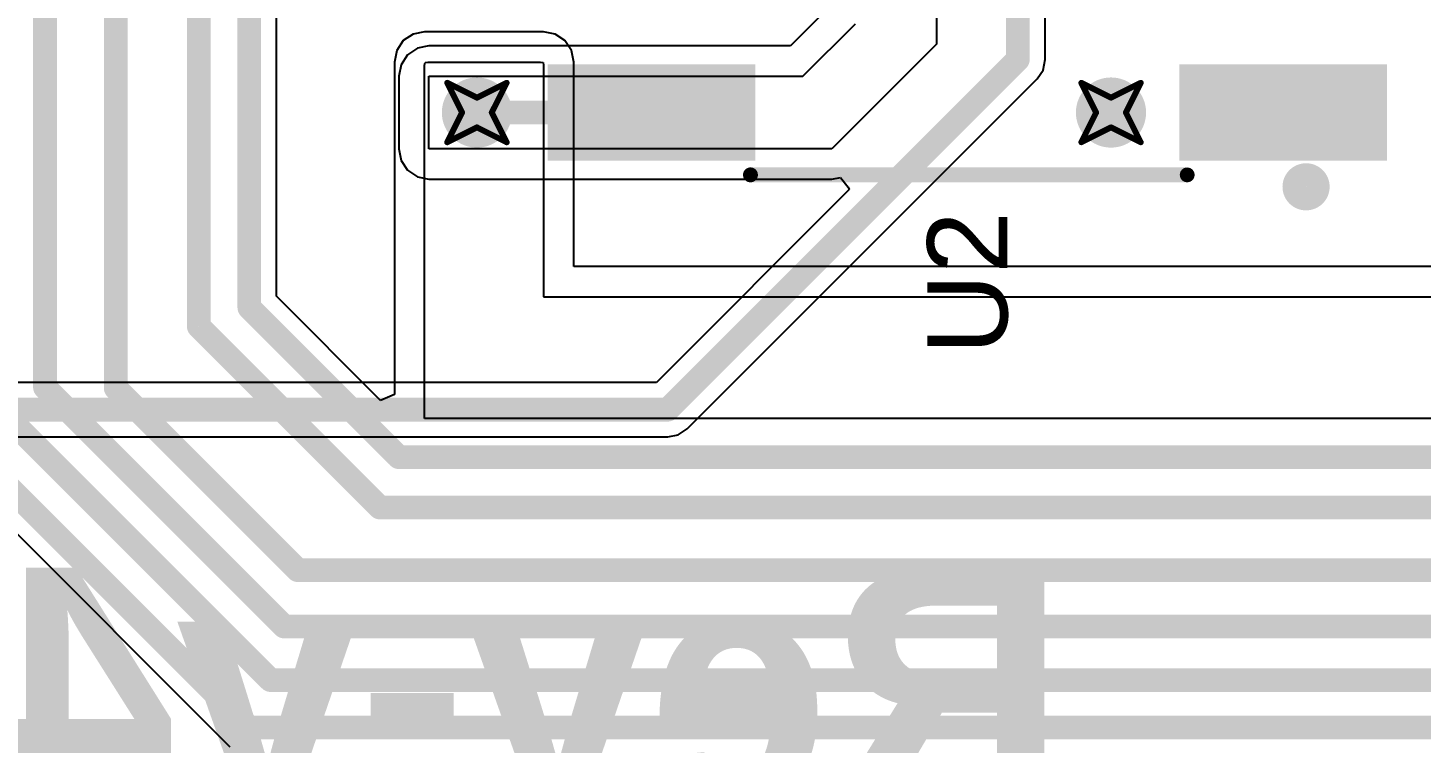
# Model space of a CAD drawing. Header units: inches. Extents: x -6 to 328, y -12 to 81.
# Drawn here: x 10.71 to 22.62, y -4.81 to 1.31 of the extents above; entities that cross this region are included whole.
import ezdxf

# ---------------------------------------------------------------- set-up
doc = ezdxf.new("R2010")
doc.units = ezdxf.units.IN
for name, color, linetype in [('Bottom Layer', 5, 'Continuous'), ('Bottom Overlay', 54, 'Continuous'), ('Drill Drawing', 1, 'Continuous'), ('Top Layer', 1, 'Continuous'), ('Top Overlay', 2, 'Continuous'), ('Top Paste', 8, 'Continuous'), ('Top Solder', 216, 'Continuous'), ('Via Holes', 16, 'Continuous')]:
    doc.layers.add(name, color=color, linetype=linetype)
doc.styles.add('Arial', font='', dxfattribs={"height": 0.2})
doc.styles.add('Arial_Bold', font='', dxfattribs={"height": 0.2})
doc.styles.get('Arial').set_extended_font_data('Arial')
doc.styles.get('Arial_Bold').set_extended_font_data('Arial', bold=True)

# ---------------------------------------------------------------- blocks, each defined once
blk = doc.blocks.new('CAT24C256WI_GT3_8')
at = {"layer": 'Top Layer'}
for points in [[(-3.485, 2.215), (-1.915, 2.215), (-1.915, 1.595), (-3.485, 1.595)], [(1.915, 2.215), (3.485, 2.215), (3.485, 1.595), (1.915, 1.595)], [(-3.485, 0.945), (-1.915, 0.945), (-1.915, 0.325), (-3.485, 0.325)], [(1.915, 0.945), (3.485, 0.945), (3.485, 0.325), (1.915, 0.325)], [(-3.485, -0.325), (-1.915, -0.325), (-1.915, -0.945), (-3.485, -0.945)], [(1.915, -0.325), (3.485, -0.325), (3.485, -0.945), (1.915, -0.945)], [(-3.485, -1.595), (-1.915, -1.595), (-1.915, -2.215), (-3.485, -2.215)], [(1.915, -1.595), (3.485, -1.595), (3.485, -2.215), (1.915, -2.215)]]:
    blk.add_hatch(color=1, dxfattribs=at).paths.add_polyline_path(points)
at = {"layer": 'Top Paste'}
for points in [[(-3.485, 2.215), (-1.915, 2.215), (-1.915, 1.595), (-3.485, 1.595)], [(1.915, 2.215), (3.485, 2.215), (3.485, 1.595), (1.915, 1.595)], [(-3.485, 0.945), (-1.915, 0.945), (-1.915, 0.325), (-3.485, 0.325)], [(1.915, 0.945), (3.485, 0.945), (3.485, 0.325), (1.915, 0.325)], [(-3.485, -0.325), (-1.915, -0.325), (-1.915, -0.945), (-3.485, -0.945)], [(1.915, -0.325), (3.485, -0.325), (3.485, -0.945), (1.915, -0.945)], [(-3.485, -1.595), (-1.915, -1.595), (-1.915, -2.215), (-3.485, -2.215)], [(1.915, -1.595), (3.485, -1.595), (3.485, -2.215), (1.915, -2.215)]]:
    blk.add_hatch(color=8, dxfattribs=at).paths.add_polyline_path(points)
at = {"layer": 'Top Solder'}
for points in [[(-3.587, 2.317), (-1.813, 2.317), (-1.813, 1.493), (-3.587, 1.493)], [(1.813, 2.317), (3.587, 2.317), (3.587, 1.493), (1.813, 1.493)], [(-3.587, 1.047), (-1.813, 1.047), (-1.813, 0.223), (-3.587, 0.223)], [(1.813, 1.047), (3.587, 1.047), (3.587, 0.223), (1.813, 0.223)], [(-3.587, -0.223), (-1.813, -0.223), (-1.813, -1.047), (-3.587, -1.047)], [(1.813, -0.223), (3.587, -0.223), (3.587, -1.047), (1.813, -1.047)], [(-3.587, -1.493), (-1.813, -1.493), (-1.813, -2.317), (-3.587, -2.317)], [(1.813, -1.493), (3.587, -1.493), (3.587, -2.317), (1.813, -2.317)]]:
    blk.add_hatch(color=216, dxfattribs=at).paths.add_polyline_path(points)
at = {"layer": 'Top Overlay'}
for points in [[(-2.794, 2.54, 0.2, 0.2, 1), (-2.997, 2.54, 0.2, 0.2, 1)], [(-3.047, 2.54, 0.1, 0.1, 1), (-2.947, 2.54, 0.1, 0.1, 1)], [(-2.844, 2.54, 0.1, 0.1, 1), (-2.744, 2.54, 0.1, 0.1, 1)], [(-1.911, 2.438, 0.0635, 0.0635, 1), (-1.848, 2.438, 0.0635, 0.0635, 1)], [(1.822, 2.438, 0.0635, 0.0635, 1), (1.886, 2.438, 0.0635, 0.0635, 1)], [(-1.911, -2.438, 0.0635, 0.0635, 1), (-1.848, -2.438, 0.0635, 0.0635, 1)], [(1.822, -2.438, 0.0635, 0.0635, 1), (1.886, -2.438, 0.0635, 0.0635, 1)]]:
    blk.add_lwpolyline(points, format="xyseb", close=True, dxfattribs=at)
for points in [[(1.854, 2.438, 0.127, 0.127, 0), (-1.88, 2.438, 0.127, 0.127, 0)], [(1.854, -2.438, 0.127, 0.127, 0), (-1.88, -2.438, 0.127, 0.127, 0)]]:
    blk.add_lwpolyline(points, format="xyseb", dxfattribs=at)

msp = doc.modelspace()

# ---------------------------------------------------------------- hatches: boundary and pattern name
at = {"layer": 'Bottom Layer'}
h = msp.add_hatch(color=5, dxfattribs=at)
edge = h.paths.add_edge_path()
edge.add_arc((14.544, 0.584), 0.3, 0, 360)
h = msp.add_hatch(color=5, dxfattribs=at)
edge = h.paths.add_edge_path()
edge.add_arc((19.964, 0.584), 0.3, 0, 360)
at = {"layer": 'Top Layer'}
h = msp.add_hatch(color=1, dxfattribs=at)
edge = h.paths.add_edge_path()
edge.add_arc((14.544, 0.584), 0.3, 0, 360)
h = msp.add_hatch(color=1, dxfattribs=at)
edge = h.paths.add_edge_path()
edge.add_arc((19.964, 0.584), 0.3, 0, 360)
at = {"layer": 'Via Holes'}
h = msp.add_hatch(color=7, dxfattribs=at)
edge = h.paths.add_edge_path()
edge.add_arc((14.544, 0.584), 0.15, 0, 360)
h = msp.add_hatch(color=7, dxfattribs=at)
edge = h.paths.add_edge_path()
edge.add_arc((19.964, 0.584), 0.15, 0, 360)

# ---------------------------------------------------------------- linework, layer by layer
at = {"layer": 'Bottom Layer'}
for p, q in [((12.831, -0.987), (12.831, 3.97)), ((13.914, 1.199), (13.858, 1.115)), ((13.998, 1.255), (13.914, 1.199)), ((14.097, 1.275), (13.998, 1.255)), ((15.113, 1.275), (14.097, 1.275)), ((15.212, 1.255), (15.113, 1.275)), ((15.296, 1.199), (15.212, 1.255)), ((15.352, 1.115), (15.296, 1.199)), ((13.858, 1.115), (13.838, 1.016)), ((15.372, 1.016), (15.352, 1.115)), ((13.838, 1.016), (13.838, -1.828)), ((14.097, 0.99), (14.101, 1.012)), ((14.097, -2.032), (14.097, 0.99)), ((14.101, 1.012), (14.123, 1.016)), ((14.123, 1.016), (15.087, 1.016)), ((15.087, 1.016), (15.109, 1.012)), ((15.109, 1.012), (15.113, 0.99)), ((15.113, 0.99), (15.113, -0.732)), ((15.372, -0.732), (15.372, 1.016)), ((15.113, -0.732), (15.113, -0.991)), ((23.744, -0.732), (15.372, -0.732)), ((13.721, -1.877), (12.831, -0.987)), ((15.113, -0.991), (24.003, -0.991)), ((9.134, -1.54), (12.433, -4.839)), ((13.838, -1.828), (13.721, -1.877)), ((31.521, -2.032), (14.097, -2.032))]:
    msp.add_line(p, q, dxfattribs=at)
for points in [[(12.598, -1.084, 0.203, 0.203, 0), (12.598, 3.97, 0.203, 0.203, 0)], [(12.167, -1.245, 0.203, 0.203, 0), (12.167, 3.866, 0.203, 0.203, 0)], [(10.852, -1.765, 0.203, 0.203, 0), (10.852, 3.588, 0.203, 0.203, 0)], [(11.457, -1.772, 0.203, 0.203, 0), (11.457, 3.378, 0.203, 0.203, 0)], [(12.598, -1.084, 0.203, 0.203, 0), (13.877, -2.362, 0.203, 0.203, 0)], [(12.167, -1.245, 0.203, 0.203, 0), (13.715, -2.793, 0.203, 0.203, 0)], [(9.298, -1.375, 0.203, 0.203, 0), (12.598, -4.674, 0.203, 0.203, 0)], [(10.198, -1.687, 0.203, 0.203, 0), (12.779, -4.268, 0.203, 0.203, 0)], [(10.852, -1.765, 0.203, 0.203, 0), (12.897, -3.81, 0.203, 0.203, 0)], [(11.457, -1.772, 0.203, 0.203, 0), (13.013, -3.328, 0.203, 0.203, 0)], [(13.877, -2.362, 0.203, 0.203, 0), (31.653, -2.362, 0.203, 0.203, 0)], [(13.715, -2.793, 0.203, 0.203, 0), (31.802, -2.793, 0.203, 0.203, 0)], [(13.013, -3.328, 0.203, 0.203, 0), (31.909, -3.328, 0.203, 0.203, 0)], [(12.897, -3.81, 0.203, 0.203, 0), (32.083, -3.81, 0.203, 0.203, 0)], [(12.779, -4.268, 0.203, 0.203, 0), (32.25, -4.268, 0.203, 0.203, 0)], [(12.598, -4.674, 0.203, 0.203, 0), (32.428, -4.674, 0.203, 0.203, 0)]]:
    msp.add_lwpolyline(points, format="xyseb", dxfattribs=at)
for points in [[(12.548, -1.084, 0.102, 0.102, 1), (12.649, -1.084, 0.102, 0.102, 1)], [(12.548, -1.084, 0.102, 0.102, 1), (12.649, -1.084, 0.102, 0.102, 1)], [(12.116, -1.245, 0.102, 0.102, 1), (12.217, -1.245, 0.102, 0.102, 1)], [(12.116, -1.245, 0.102, 0.102, 1), (12.217, -1.245, 0.102, 0.102, 1)], [(10.801, -1.765, 0.102, 0.102, 1), (10.903, -1.765, 0.102, 0.102, 1)], [(10.801, -1.765, 0.102, 0.102, 1), (10.903, -1.765, 0.102, 0.102, 1)], [(11.406, -1.772, 0.102, 0.102, 1), (11.507, -1.772, 0.102, 0.102, 1)], [(11.406, -1.772, 0.102, 0.102, 1), (11.507, -1.772, 0.102, 0.102, 1)], [(13.826, -2.362, 0.102, 0.102, 1), (13.928, -2.362, 0.102, 0.102, 1)], [(13.826, -2.362, 0.102, 0.102, 1), (13.928, -2.362, 0.102, 0.102, 1)], [(13.664, -2.793, 0.102, 0.102, 1), (13.765, -2.793, 0.102, 0.102, 1)], [(13.664, -2.793, 0.102, 0.102, 1), (13.765, -2.793, 0.102, 0.102, 1)], [(12.962, -3.328, 0.102, 0.102, 1), (13.064, -3.328, 0.102, 0.102, 1)], [(12.962, -3.328, 0.102, 0.102, 1), (13.064, -3.328, 0.102, 0.102, 1)], [(12.846, -3.81, 0.102, 0.102, 1), (12.948, -3.81, 0.102, 0.102, 1)], [(12.846, -3.81, 0.102, 0.102, 1), (12.948, -3.81, 0.102, 0.102, 1)], [(12.729, -4.268, 0.102, 0.102, 1), (12.83, -4.268, 0.102, 0.102, 1)], [(12.729, -4.268, 0.102, 0.102, 1), (12.83, -4.268, 0.102, 0.102, 1)], [(12.547, -4.674, 0.102, 0.102, 1), (12.648, -4.674, 0.102, 0.102, 1)], [(12.547, -4.674, 0.102, 0.102, 1), (12.648, -4.674, 0.102, 0.102, 1)]]:
    msp.add_lwpolyline(points, format="xyseb", close=True, dxfattribs=at)
at = {"layer": 'Drill Drawing'}
for points in [[(14.29, 0.838, 0.0508, 0.0508, 0), (14.544, 0.711, 0.0508, 0.0508, 0)], [(14.29, 0.838, 0.0508, 0.0508, 0), (14.417, 0.584, 0.0508, 0.0508, 0)], [(14.544, 0.711, 0.0508, 0.0508, 0), (14.798, 0.838, 0.0508, 0.0508, 0)], [(14.671, 0.584, 0.0508, 0.0508, 0), (14.798, 0.838, 0.0508, 0.0508, 0)], [(19.71, 0.838, 0.0508, 0.0508, 0), (19.964, 0.711, 0.0508, 0.0508, 0)], [(19.71, 0.838, 0.0508, 0.0508, 0), (19.837, 0.584, 0.0508, 0.0508, 0)], [(19.964, 0.711, 0.0508, 0.0508, 0), (20.218, 0.838, 0.0508, 0.0508, 0)], [(20.091, 0.584, 0.0508, 0.0508, 0), (20.218, 0.838, 0.0508, 0.0508, 0)], [(14.29, 0.33, 0.0508, 0.0508, 0), (14.417, 0.584, 0.0508, 0.0508, 0)], [(14.671, 0.584, 0.0508, 0.0508, 0), (14.798, 0.33, 0.0508, 0.0508, 0)], [(19.71, 0.33, 0.0508, 0.0508, 0), (19.837, 0.584, 0.0508, 0.0508, 0)], [(20.091, 0.584, 0.0508, 0.0508, 0), (20.218, 0.33, 0.0508, 0.0508, 0)], [(14.29, 0.33, 0.0508, 0.0508, 0), (14.544, 0.457, 0.0508, 0.0508, 0)], [(14.544, 0.457, 0.0508, 0.0508, 0), (14.798, 0.33, 0.0508, 0.0508, 0)], [(19.71, 0.33, 0.0508, 0.0508, 0), (19.964, 0.457, 0.0508, 0.0508, 0)], [(19.964, 0.457, 0.0508, 0.0508, 0), (20.218, 0.33, 0.0508, 0.0508, 0)]]:
    msp.add_lwpolyline(points, format="xyseb", dxfattribs=at)
for points in [[(14.277, 0.838, 0.0254, 0.0254, 1), (14.303, 0.838, 0.0254, 0.0254, 1)], [(14.277, 0.838, 0.0254, 0.0254, 1), (14.303, 0.838, 0.0254, 0.0254, 1)], [(14.785, 0.838, 0.0254, 0.0254, 1), (14.811, 0.838, 0.0254, 0.0254, 1)], [(14.785, 0.838, 0.0254, 0.0254, 1), (14.811, 0.838, 0.0254, 0.0254, 1)], [(19.698, 0.838, 0.0254, 0.0254, 1), (19.723, 0.838, 0.0254, 0.0254, 1)], [(19.698, 0.838, 0.0254, 0.0254, 1), (19.723, 0.838, 0.0254, 0.0254, 1)], [(20.206, 0.838, 0.0254, 0.0254, 1), (20.231, 0.838, 0.0254, 0.0254, 1)], [(20.206, 0.838, 0.0254, 0.0254, 1), (20.231, 0.838, 0.0254, 0.0254, 1)], [(14.531, 0.711, 0.0254, 0.0254, 1), (14.557, 0.711, 0.0254, 0.0254, 1)], [(14.531, 0.711, 0.0254, 0.0254, 1), (14.557, 0.711, 0.0254, 0.0254, 1)], [(19.952, 0.711, 0.0254, 0.0254, 1), (19.977, 0.711, 0.0254, 0.0254, 1)], [(19.952, 0.711, 0.0254, 0.0254, 1), (19.977, 0.711, 0.0254, 0.0254, 1)], [(14.404, 0.584, 0.0254, 0.0254, 1), (14.43, 0.584, 0.0254, 0.0254, 1)], [(14.404, 0.584, 0.0254, 0.0254, 1), (14.43, 0.584, 0.0254, 0.0254, 1)], [(14.658, 0.584, 0.0254, 0.0254, 1), (14.684, 0.584, 0.0254, 0.0254, 1)], [(14.658, 0.584, 0.0254, 0.0254, 1), (14.684, 0.584, 0.0254, 0.0254, 1)], [(19.825, 0.584, 0.0254, 0.0254, 1), (19.85, 0.584, 0.0254, 0.0254, 1)], [(19.825, 0.584, 0.0254, 0.0254, 1), (19.85, 0.584, 0.0254, 0.0254, 1)], [(20.079, 0.584, 0.0254, 0.0254, 1), (20.104, 0.584, 0.0254, 0.0254, 1)], [(20.079, 0.584, 0.0254, 0.0254, 1), (20.104, 0.584, 0.0254, 0.0254, 1)], [(14.531, 0.457, 0.0254, 0.0254, 1), (14.557, 0.457, 0.0254, 0.0254, 1)], [(14.531, 0.457, 0.0254, 0.0254, 1), (14.557, 0.457, 0.0254, 0.0254, 1)], [(19.952, 0.457, 0.0254, 0.0254, 1), (19.977, 0.457, 0.0254, 0.0254, 1)], [(19.952, 0.457, 0.0254, 0.0254, 1), (19.977, 0.457, 0.0254, 0.0254, 1)], [(14.277, 0.33, 0.0254, 0.0254, 1), (14.303, 0.33, 0.0254, 0.0254, 1)], [(14.277, 0.33, 0.0254, 0.0254, 1), (14.303, 0.33, 0.0254, 0.0254, 1)], [(14.785, 0.33, 0.0254, 0.0254, 1), (14.811, 0.33, 0.0254, 0.0254, 1)], [(14.785, 0.33, 0.0254, 0.0254, 1), (14.811, 0.33, 0.0254, 0.0254, 1)], [(19.698, 0.33, 0.0254, 0.0254, 1), (19.723, 0.33, 0.0254, 0.0254, 1)], [(19.698, 0.33, 0.0254, 0.0254, 1), (19.723, 0.33, 0.0254, 0.0254, 1)], [(20.206, 0.33, 0.0254, 0.0254, 1), (20.231, 0.33, 0.0254, 0.0254, 1)], [(20.206, 0.33, 0.0254, 0.0254, 1), (20.231, 0.33, 0.0254, 0.0254, 1)]]:
    msp.add_lwpolyline(points, format="xyseb", close=True, dxfattribs=at)
at = {"layer": 'Top Layer'}
for p, q in [((18.473, 5.95), (18.473, 1.169)), ((19.4, 1.037), (19.4, 5.081)), ((17.521, 1.451), (17.223, 1.153)), ((17.331, 0.894), (17.78, 1.343)), ((13.951, 1.077), (13.895, 0.993)), ((14.035, 1.133), (13.951, 1.077)), ((14.134, 1.153), (14.035, 1.133)), ((17.223, 1.153), (14.134, 1.153)), ((18.473, 1.169), (17.578, 0.274)), ((13.895, 0.993), (13.875, 0.894)), ((19.383, 0.947), (19.4, 1.037)), ((13.875, 0.894), (13.875, 0.274)), ((14.134, 0.274), (14.134, 0.894)), ((14.134, 0.894), (17.331, 0.894)), ((16.34, -2.12), (19.332, 0.872)), ((19.332, 0.872), (19.383, 0.947)), ((13.875, 0.274), (13.895, 0.175)), ((17.578, 0.274), (14.134, 0.274)), ((13.895, 0.175), (13.951, 0.091)), ((13.951, 0.091), (14.035, 0.035)), ((14.035, 0.035), (14.134, 0.015)), ((14.134, 0.015), (17.578, 0.015)), ((17.578, 0.015), (17.651, 0.03)), ((17.651, 0.03), (17.717, -0.055)), ((17.726, -0.075), (16.079, -1.723)), ((17.717, -0.055), (17.726, -0.075)), ((16.079, -1.723), (0.988, -1.723)), ((16.264, -2.171), (16.34, -2.12)), ((-2.235, -2.189), (16.175, -2.189)), ((16.175, -2.189), (16.264, -2.171))]:
    msp.add_line(p, q, dxfattribs=at)
for points in [[(19.167, 1.037, 0.203, 0.203, 0), (19.167, 7.036, 0.203, 0.203, 0)], [(16.175, -1.956, 0.203, 0.203, 0), (19.167, 1.037, 0.203, 0.203, 0)], [(14.544, 0.584, 0.203, 0.203, 0), (16.036, 0.584, 0.203, 0.203, 0)], [(-2.235, -1.956, 0.203, 0.203, 0), (16.175, -1.956, 0.203, 0.203, 0)]]:
    msp.add_lwpolyline(points, format="xyseb", dxfattribs=at)
for points in [[(19.116, 1.037, 0.102, 0.102, 1), (19.218, 1.037, 0.102, 0.102, 1)], [(19.116, 1.037, 0.102, 0.102, 1), (19.218, 1.037, 0.102, 0.102, 1)], [(14.493, 0.584, 0.102, 0.102, 1), (14.595, 0.584, 0.102, 0.102, 1)], [(15.985, 0.584, 0.102, 0.102, 1), (16.087, 0.584, 0.102, 0.102, 1)], [(16.124, -1.956, 0.102, 0.102, 1), (16.226, -1.956, 0.102, 0.102, 1)], [(16.124, -1.956, 0.102, 0.102, 1), (16.226, -1.956, 0.102, 0.102, 1)]]:
    msp.add_lwpolyline(points, format="xyseb", close=True, dxfattribs=at)

# ---------------------------------------------------------------- block references
at = {"rotation": 180}
msp.add_blockref('CAT24C256WI_GT3_8', (18.736, 2.489), dxfattribs=at)

# ---------------------------------------------------------------- texts
at = {"layer": 'Bottom Overlay', "style": 'Arial_Bold', "text_generation_flag": 2}
msp.add_text('Rev-v4.0', height=2, dxfattribs=at).set_placement((19.58, -5.306))
at = {"layer": 'Top Overlay', "style": 'Arial'}
msp.add_text('U2', height=0.6858, rotation=90, dxfattribs=at).set_placement((19.079, -1.486))

doc.saveas('drawing.dxf')
